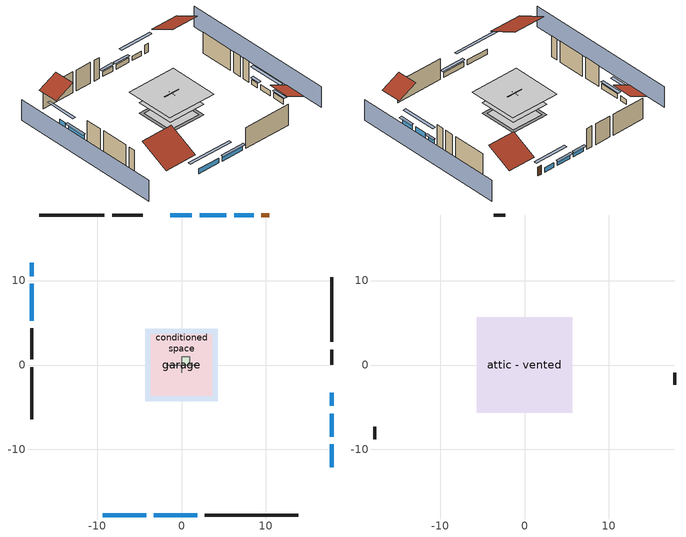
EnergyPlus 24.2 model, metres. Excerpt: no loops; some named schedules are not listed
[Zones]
central ac and furnace airloop ret air zone
 floor adiabatic (AdiabaticConst): 0,0 0,1 1,1 1,0 z0
 wall adiabatic (AdiabaticConst): 0,1 0,0 1,0 1,1 0,1 z0:1
 ceiling adiabatic (AdiabaticConst): 1,0 1,1 0,1 0,0 z1
conditioned space
 floor to garage (Floor1 construction): -3.66,-3.66 -3.66,3.66 3.66,3.66 3.66,-3.66 z0
 floor adiabatic (AdiabaticFloorConstruction): -4.31,-4.31 -4.31,4.31 4.31,4.31 4.31,-4.31 z2.44
 floor foundation (Slab2 construction): -4.31,-4.31 -4.31,4.31 4.31,4.31 4.31,-4.31 z0
 wall outside (AdiabaticWallConstruction 1): 10.39,17.77 9.47,17.77 z0:2.03
 wall outside (AdiabaticWallConstruction): -9.32,-17.77 -4.2,-17.77 / -3.27,-17.77 1.85,-17.77 z0:1.16; 17.77,-12.1 17.77,-9.4 / 17.77,-8.48 17.77,-5.78 z0:1.22; -17.77,12.1 -17.77,10.52 / 5.32,17.77 2.14,17.77 z0:1.07; -17.77,9.6 -17.77,5.25 / 1.21,17.77 -1.34,17.77 z0:1.13; 8.54,17.77 6.25,17.77 / 17.77,-4.85 17.77,-3.3 z0:1.04
 wall outside (Wall3 construction): 2.78,-17.77 13.84,-17.77 z0:4.88
 wall outside (Wall4 construction): -17.77,-0.26 -17.77,-6.41 z0:4.88
 wall outside (Wall7 construction): -9.15,17.77 -16.84,17.77 z0:4.88
 wall outside (Wall8 construction): 17.77,2.76 17.77,10.41 z0:4.88
 wall to garage (Wall5 construction): 1.83,0 -1.83,0 z0:4.88
 wall to garage (Wall6 construction): 0,0.91 0,-0.91 z0:4.88
 window (WindowConstruction): -9.32,-17.77 -4.2,-17.77 z0:1.16
 window (WindowConstruction 9): 17.77,-12.1 17.77,-9.4 z0:1.22
 window (WindowConstruction 1): -3.27,-17.77 1.85,-17.77 z0:1.16
 window (WindowConstruction 2): -17.77,12.1 -17.77,10.52 z0:1.07
 window (WindowConstruction 3): -17.77,9.6 -17.77,5.25 z0:1.13
 window (WindowConstruction 4): 8.54,17.77 6.25,17.77 z0:1.04
 window (WindowConstruction 5): 5.32,17.77 2.14,17.77 z0:1.07
 window (WindowConstruction 6): 1.21,17.77 -1.33,17.77 z0:1.13
 window (WindowConstruction 7): 17.77,-8.47 17.77,-5.78 z0:1.22
 window (WindowConstruction 8): 17.77,-4.85 17.77,-3.3 z0:1.04
 door (Door): 10.39,17.77 9.47,17.77 z0:2.03
 ceiling adiabatic (AdiabaticFloorConstruction): 4.31,-4.31 4.31,4.31 -4.31,4.31 -4.31,-4.31 z2.44
garage
 floor foundation (Slab1 construction): -3.66,-3.66 -3.66,3.66 3.66,3.66 3.66,-3.66 z0
 wall outside (Wall1 construction): -17.77,4.33 -17.77,0.67 z0:4.88
 wall outside (Wall12 construction): 17.77,0 17.77,1.83 z0:4.88
 wall outside (Wall2 construction): -4.56,17.77 -8.22,17.77 z0:4.88
attic - vented
 floor to conditioned space (Floor2 construction Reversed): -5.66,-5.66 -5.66,5.66 5.66,5.66 5.66,-5.66 z4.88
 wall outside (Wall10 construction): 17.77,-2.37 17.77,-0.93 z0:4.88
 wall outside (Wall11 construction): -2.26,17.77 -3.64,17.77 z0:4.88
 wall outside (Wall9 construction): -17.77,-7.34 -17.77,-8.78 z0:4.88
 roof outside (Roof1 construction): -10.24,-17.77,4.88 -10.24,-11.04,8.24 -17.77,-11.04,8.24 -17.77,-17.77,4.88
 roof outside (Roof2 construction): -17.77,13.03,4.88 -13.53,13.03,7 -13.53,17.77,7 -17.77,17.77,4.88
 roof outside (Roof3 construction): 17.77,-13.03,4.88 13.53,-13.03,7 13.53,-17.77,7 17.77,-17.77,4.88
 roof outside (Roof4 construction): 11.31,17.77,4.88 11.31,12,7.76 17.77,12,7.76 17.77,17.77,4.88
shading: -22.34,17.77 -22.34,-17.77 / 22.34,-17.77 22.34,17.77 z0:4.88; -1.46,-17.77 -12.06,-17.77 -12.06,-18.38 -1.46,-18.38 z3.9; 17.77,-9.1 17.77,-12.41 18.38,-12.41 18.38,-9.1 z1.52; 2.15,-17.77 -3.57,-17.77 -3.57,-18.38 2.15,-18.38 z1.46; -17.77,7.78 -17.77,14.84 -18.38,14.84 -18.38,7.78 z3.81; -17.77,4.95 -17.77,9.9 -18.38,9.9 -18.38,4.95 z1.43; 3.5,17.77 11.29,17.77 11.29,18.38 3.5,18.38 z3.78; 1.84,17.77 5.62,17.77 5.62,18.38 1.84,18.38 z1.37; -1.64,17.77 1.52,17.77 1.52,18.38 -1.64,18.38 z1.43; 17.77,-3.03 17.77,-11.22 18.38,-11.22 18.38,-3.03 z3.96; 17.77,-2.99 17.77,-5.15 18.38,-5.15 18.38,-2.99 z1.34
[Building]
Building 1: Terrain=Suburbs
[Site:Location]
Portland Intl Arpt_OR: Latitude {deg}=45.59; Longitude {deg}=-122.6; Time Zone {hr}=-8; Elevation {m}=33; Keep Site Location Information=Yes
[Site:GroundTemperature:Shallow]
10.2558, 8.96328, 8.85977, 9.47314, 11.9355, 14.3863, 16.5111, 17.8571, 17.9714, 16.8767, 14.8061, 12.4304
[Site:WaterMainsTemperature]
Calculation Method=Schedule; Temperature Schedule=mains temperature schedule
[Material] Roughness=Rough; Thermal Absorptance=0.9
Name | Thickness {m} | Conductivity {W/m-K} | Density {kg/m3} | Specific Heat {J/kg-K} | Solar Absorptance | Visible Absorptance
asphalt or fiberglass shingles | 0.00635 | 0.162714 | 1121.4 | 1465.45 | 0.85 | 0.85
ceiling loosefill ins | 0.0846667 | 0.0480833 | 16.02 | 1046.75 | 0.7 | 0.7
ceiling stud and cavity | 0.1397 | 0.0920385 | 65.682 | 1177.47 | 0.7 | 0.7
concrete 4.0 in. | 0.1016 | 1.803125 | 2242.8 | 837.4 | 0.7 | 0.7
door material | 0.04445 | 0.0612267 | 512.64 | 1214.23 | 0.7 | 0.7
floor covering | 0.0127 | 0.0433444 | 54.468 | 1339.84 | 0.6 | 0.6
floor covering 1 | 0.0127 | 0.0450781 | 54.468 | 1339.84 | 0.9 | 0.9
floor rigid ins; wall rigid ins | 0.512978 | 0.029427 | 32.04 | 1214.23 | 0.7 | 0.7
floor stud and cavity | 0.1397 | 0.923637 | 92.3553 | 1139.71 | 0.7 | 0.7
floor stud and cavity 1 | 0.1397 | 1.75129 | 37.0049 | 1207.88 | 0.7 | 0.7
furniture material conditioned space 1; furniture material garage 1 | 0.1524 | 0.115458 | 640.8 | 1214.23 | 0.6 | 0.6
gypsum board | 0.0127 | 0.160291 | 801 | 837.4 | 0.6 | 0.6
osb sheathing 0.5 in. | 0.0127 | 0.115458 | 512.64 | 1214.23 | 0.6 | 0.6
osb sheathing 0.5 in. 1; osb sheathing 0.5 in. 2; osb sheathing 0.5 in. 3 | 0.0127 | 0.115458 | 512.64 | 1214.23 | 0.7 | 0.7
osb sheathing 0.75 in. | 0.01905 | 0.115458 | 512.64 | 1214.23 | 0.7 | 0.7
roof rigid ins | 0.00281632 | 0.029427 | 32.04 | 1214.23 | 0.7 | 0.7
wall stud and cavity | 0.1397 | 0.727959 | 139.0536 | 1170.24 | 0.6 | 0.6
wall stud and cavity 1 | 0.1397 | 0.550994 | 139.0536 | 1170.24 | 0.7 | 0.7
wall stud and cavity 2 | 0.1397 | 0.335416 | 139.0536 | 1170.24 | 0.7 | 0.7
wall stud and cavity 3 | 0.0889 | 0.380278 | 52.3479 | 1209.89 | 0.7 | 0.7
wall stud and cavity 4 | 0.0889 | 0.391764 | 83.0341 | 1211.67 | 0.7 | 0.7
wood siding | 0.0254 | 0.102417 | 544.68 | 1172.36 | 0.85 | 0.85
wood siding 1; wood siding 2 | 0.0254 | 0.102417 | 544.68 | 1172.36 | 0.7 | 0.7
[Material:NoMass]
Adiabatic: Roughness=Rough; Thermal Resistance {m2-K/W}=176.1; Thermal Absorptance=0.9; Solar Absorptance=0.7; Visible Absorptance=0.7
[WindowMaterial:SimpleGlazingSystem]
WindowMaterial: U-Factor {W/m2-K}=2.15764; Solar Heat Gain Coefficient=0.44
[Construction]
AdiabaticConst: Adiabatic
AdiabaticFloorConstruction: floor stud and cavity 1, floor rigid ins, osb sheathing 0.75 in., floor covering
AdiabaticWallConstruction: wood siding 1, wall rigid ins, wall stud and cavity 3, gypsum board
AdiabaticWallConstruction 1: wood siding 2, wall rigid ins, wall stud and cavity 3, gypsum board
Door: door material
Floor1 construction: floor stud and cavity, osb sheathing 0.75 in., floor covering
Floor2 construction Reversed: gypsum board, ceiling stud and cavity, ceiling loosefill ins
furniture construction conditioned space 1: furniture material conditioned space 1
furniture construction garage 1: furniture material garage 1
PartitionWallConstruction: gypsum board, wall stud and cavity 4, gypsum board
Roof1 construction; Roof2 construction; Roof3 construction; Roof4 construction: asphalt or fiberglass shingles, roof rigid ins, osb sheathing 0.5 in.
Slab1 construction: concrete 4.0 in.
Slab2 construction: concrete 4.0 in., floor covering 1
Wall1 construction; Wall2 construction: wood siding, osb sheathing 0.5 in. 1, wall stud and cavity
Wall10 construction; Wall11 construction; Wall12 construction; Wall9 construction: wood siding, osb sheathing 0.5 in. 3, wall stud and cavity
Wall3 construction; Wall4 construction: wood siding, osb sheathing 0.5 in. 1, wall stud and cavity 1, gypsum board
Wall5 construction: osb sheathing 0.5 in. 2, wall stud and cavity 2, gypsum board
Wall6 construction: osb sheathing 0.5 in. 3, wall stud and cavity 2, gypsum board
Wall7 construction; Wall8 construction: wood siding, osb sheathing 0.5 in. 3, wall stud and cavity 1, gypsum board
WindowConstruction; WindowConstruction 1; WindowConstruction 2; WindowConstruction 3; WindowConstruction 4; WindowConstruction 5; WindowConstruction 6; WindowConstruction 7; WindowConstruction 8; WindowConstruction 9: WindowMaterial
[Zone] Multiplier=1
Name | Volume {m3} | Part of Total Floor Area
attic - vented | 107.906 | Yes
central ac and furnace airloop ret air zone | 1 | No
conditioned space | 493.619 | Yes
garage | 130.484 | Yes
[Space]
Name | Zone | Volume {m3} | Space Type
attic - vented 1 | attic - vented | 107.906
central ac and furnace airloop ret air space | central ac and furnace airloop ret air zone |  | Plenum Space Type
conditioned space 1 | conditioned space | 493.619
garage 1 | garage | 130.484
[OtherEquipment] Design Level Calculation Method=EquipmentLevel
Name | Fuel Type | Zone or ZoneList or Space or SpaceList | Schedule | Design Level {W} | Fraction Latent | Fraction Radiant | Fraction Lost
central ac and furnace airloop_0 RetCondToDZ; central ac and furnace airloop_0 SupCondToDZ; central ac and furnace airloop_0 SupSensLkToDZ | None | attic - vented 1 | Always On Discrete | 0 | 0 | 0 | 0
central ac and furnace airloop_0 SupLatLkToDZ | None | attic - vented 1 | Always On Discrete | 0 | 1 | 0 | 0
central ac and furnace airloop_0 RetCondToRP; central ac and furnace airloop_0 RetSensLkToRP | None | central ac and furnace airloop ret air space | Always On Discrete | 0 | 0 | 0 | 0
central ac and furnace airloop_0 RetLatLkToRP | None | central ac and furnace airloop ret air space | Always On Discrete | 0 | 1 | 0 | 0
central ac and furnace airloop_0 SupCondToLv; central ac and furnace airloop_0 SupSensLkToCond; mech vent house fan sensible load; water heater sens | None | conditioned space 1 | Always On Discrete | 0 | 0 | 0 | 0
central ac and furnace airloop_0 SupLatLkToCond; mech vent house fan latent load; water heater lat | None | conditioned space 1 | Always On Discrete | 0 | 1 | 0 | 0
clothes dryer 1 | Electricity | conditioned space 1 | clothes_dryer | 0 | 0.015 | 0.081 | 0.85
cooking range 1 | Electricity | conditioned space 1 | cooking_range | 0 | 0.08 | 0.432 | 0.2
general water use latent | None | conditioned space 1 | general water use schedule | 44.1266 | 1 | 0 | 0
general water use sensible | None | conditioned space 1 | general water use schedule | -43.4886 | 0 | 0.6 | 0
water heater energy adjustment1 | Electricity | conditioned space 1 | Always On Discrete | 0.01 | 0 | 0 | 1
[ZoneInfiltration:DesignFlowRate] Schedule=Always On Discrete; Design Flow Rate Calculation Method=Flow/Zone; Design Flow Rate {m3/s}=0
Name | Zone or ZoneList or Space or SpaceList
attic_vented 1 duct leakage imbalance infil flow | attic - vented 1
infil flow; natural vent flow; whole house fan flow | conditioned space 1
[ZoneInfiltration:EffectiveLeakageArea] Schedule=Always On Discrete
Name | Zone or Space | Effective Air Leakage Area {cm2} | Stack Coefficient | Wind Coefficient
infil attic - vented 1 | attic - vented 1 | 4265.37 | 0.000175901 | 4.25924e-05
infil garage 1 | garage 1 | 271.837 | 0.000129147 | 4.38083e-05
[ZoneMixing] Schedule=Always On Continuous; Design Flow Rate Calculation Method=Flow/Zone; Design Flow Rate {m3/s}=0
Name | Zone or Space | Source Zone or Space
central ac and furnace airloop_0 ZoneMixCondToDZ mix; whole house fan mix | attic - vented | conditioned space
central ac and furnace airloop_0 ZoneMixDZToCond mix | conditioned space | attic - vented
[SpaceList]
Plenum Space Type: central ac and furnace airloop ret air space
[SurfaceProperty:ExposedFoundationPerimeter] Exposed Perimeter Calculation Method=TotalExposedPerimeter
Name | Total Exposed Perimeter {m}
Slab2 | 31.02864
Slab1 | 18.288
[SurfaceProperty:IncidentSolarMultiplier] Incident Solar Multiplier=1; Incident Solar Multiplier Schedule=trans schedule winter=0.85 summer=0.7
Window1; Window10; Window2; Window3; Window4; Window5; Window6; Window7; Window8; Window9
[InternalMass]
Name | Construction | Zone or ZoneList | Space or SpaceList | Surface Area {m2}
furniture mass conditioned space 1 | furniture construction conditioned space 1 | conditioned space | conditioned space 1 | 80.97429
partition wall mass | PartitionWallConstruction | conditioned space | conditioned space 1 | 202.436
furniture mass garage 1 | furniture construction garage 1 | garage | garage 1 | 5.35122
[Lights] Design Level Calculation Method=LightingLevel; Return Air Fraction=0; Fraction Radiant=0.6; Fraction Visible=0.2; Fraction Replaceable=1
Name | Zone or ZoneList or Space or SpaceList | Schedule | Lighting Level {W}
interior lighting | conditioned space 1 | lighting_interior | 248.147
garage lighting | garage 1 | lighting_garage | 7.17662
[People]
occupants: Zone or ZoneList or Space or SpaceList=conditioned space 1; Number of People Schedule=occupants; Number of People Calculation Method=People; Number of People=2; Fraction Radiant=0.314171; Sensible Heat Fraction=0.56303; Activity Level Schedule=occupants activity schedule; Carbon Dioxide Generation Rate {m3/s-W}=0; Enable ASHRAE 55 Comfort Warnings=No; Mean Radiant Temperature Calculation Type=EnclosureAveraged
[ElectricEquipment] Zone or ZoneList or Space or SpaceList=conditioned space 1; Design Level Calculation Method=EquipmentLevel
Name | Schedule | Design Level {W} | Fraction Latent | Fraction Radiant | Fraction Lost
clothes dryer | clothes_dryer | 3379.49 | 0.015 | 0.081 | 0.85
clothes washer | clothes_washer | 283.103 | 0.03 | 0.162 | 0.7
cooking range | cooking_range | 1157.19 | 0.08 | 0.432 | 0.2
dishwasher | dishwasher | 251.385 | 0.3 | 0.18 | 0.4
fridge | fridge schedule | 41.5354 | 0 | 0.6 | 0
mech vent bath fan 0 | mech vent bath fan 0 schedule | 15 | 0 | 0 | 1
mech vent house fan | mech vent house fan schedule | 0 | 0 | 0 | 1
mech vent house fan cfis | mech vent house fan cfis schedule | 0 | 0 | 0 | 0
mech vent range fan 0 | mech vent range fan 0 schedule | 30 | 0 | 0 | 1
misc plug loads | plug_loads_other | 170.768 | 0.021 | 0.558 | 0.049
misc tv | plug_loads_tv | 190.091 | 0 | 0.6 | 0
whole house fan | Always On Discrete | 0 | 0 | 0 | 1
[AvailabilityManager:Scheduled]
central ac and furnace airloop Availability Manager: Schedule=Always On Discrete
[AirLoopHVAC:ReturnPlenum]
Air Loop HVAC Return Plenum 1: Zone=central ac and furnace airloop ret air zone
[WaterUse:Equipment]
dishwasher: Peak Flow Rate {m3/s}=4.40598e-06; Flow Rate Fraction Schedule=hot_water_dishwasher
[Foundation:Kiva] Wall Height Above Grade {m}=0.1016; Wall Depth Below Slab {m}=0.2032
Name | Initial Indoor Air Temperature {C}
Foundation Kiva 1 | 13.4258
Foundation Kiva 2 | 17.7778
[Foundation:Kiva:Settings]
Soil Conductivity {W/m-K}=1.3848; Soil Density {kg/m3}=1842.3; Soil Specific Heat {J/kg-K}=418.7; Ground Solar Absorptivity=0.9; Ground Thermal Absorptivity=0.9; Ground Surface Roughness {m}=0.03; Far-Field Width {m}=40; Deep-Ground Boundary Condition=ZeroFlux; Deep-Ground Depth {m}=40; Minimum Cell Dimension {m}=0.2; Maximum Cell Growth Coefficient=3; Simulation Timestep=Timestep
[Exterior:Lights]
exterior lighting: Schedule=exterior lighting schedule; Design Level {W}=8.01452
[EnergyManagementSystem:GlobalVariable]
central_ac_and_furnace_airloop_0_DuctImbalLkExhFanEquivCond
central_ac_and_furnace_airloop_0_DuctImbalLkExhFanEquivDZ
central_ac_and_furnace_airloop_0_DuctImbalLkSupFanEquivCond
central_ac_and_furnace_airloop_0_DuctImbalLkSupFanEquivDZ
central_ac_and_furnace_airloop_0_DZ_T
central_ac_and_furnace_airloop_0_DZ_W
central_ac_and_furnace_airloop_0_RetCondToDZ
central_ac_and_furnace_airloop_0_RetCondToRP
central_ac_and_furnace_airloop_0_RetLatLkToRP
central_ac_and_furnace_airloop_0_RetSensLkToRP
central_ac_and_furnace_airloop_0_SupCondToDZ
central_ac_and_furnace_airloop_0_SupCondToLv
central_ac_and_furnace_airloop_0_SupLatLkToCond
central_ac_and_furnace_airloop_0_SupLatLkToDZ
central_ac_and_furnace_airloop_0_SupSensLkToCond
central_ac_and_furnace_airloop_0_SupSensLkToDZ
central_ac_and_furnace_airloop_0_ZoneMixCondToDZ
central_ac_and_furnace_airloop_0_ZoneMixDZToCond
central_ac_and_furnace_airloop_AH_MFR
central_ac_and_furnace_airloop_AH_Tout
central_ac_and_furnace_airloop_AH_VFR
central_ac_and_furnace_airloop_AH_Wout
central_ac_and_furnace_airloop_Fan_RTF
central_ac_and_furnace_airloop_RA_T
central_ac_and_furnace_airloop_Ra_W
infil_program_Qfan
infil_program_Qinf
natural_vent_program_Qnv
natural_vent_program_Qwhf
[EnergyManagementSystem:Sensor]
Name | Output:Variable or Output:Meter Index Key | Output:Variable or Output:Meter
airflow_gain | infil flow | Infiltration Sensible Heat Gain Energy
airflow_gain_1 | natural vent flow | Infiltration Sensible Heat Gain Energy
airflow_gain_2 | whole house fan flow | Infiltration Sensible Heat Gain Energy
airflow_loss | infil flow | Infiltration Sensible Heat Loss Energy
airflow_loss_1 | natural vent flow | Infiltration Sensible Heat Loss Energy
airflow_loss_2 | whole house fan flow | Infiltration Sensible Heat Loss Energy
central_ac_and_furnace_airloop_0_DZ_T_s | attic - vented | Zone Air Temperature
central_ac_and_furnace_airloop_0_DZ_W_s | attic - vented | Zone Mean Air Humidity Ratio
central_ac_and_furnace_airloop_AH_MFR_s | Node 6 | System Node Mass Flow Rate
central_ac_and_furnace_airloop_AH_Tout_s | Node 6 | System Node Temperature
central_ac_and_furnace_airloop_AH_VFR_s | Node 6 | System Node Current Density Volume Flow Rate
central_ac_and_furnace_airloop_AH_Wout_s | Node 6 | System Node Humidity Ratio
central_ac_and_furnace_airloop_RA_T_s | Node 9 | System Node Temperature
central_ac_and_furnace_airloop_Ra_W_s | Node 9 | System Node Humidity Ratio
clg_load_cond |  | Cooling:EnergyTransfer:Zone:CONDITIONED SPACE
clg_load_duct |  | Cooling:EnergyTransfer:Zone:CENTRAL AC AND FURNACE AIRLOOP RET AIR ZONE
clg_sp_s; clg_sp_s_1 | cooling setpoint | Schedule Value
clothes_dryer_exhaust_0_sch_s | clothes_dryer | Schedule Value
cool_season | cooling season schedule | Schedule Value
ducts_conv | central ac and furnace airloop_0 RetCondToRP | Other Equipment Convective Heating Energy
ducts_conv_1 | central ac and furnace airloop_0 RetLatLkToRP | Other Equipment Convective Heating Energy
ducts_conv_2 | central ac and furnace airloop_0 RetSensLkToRP | Other Equipment Convective Heating Energy
ducts_conv_3 | central ac and furnace airloop_0 SupCondToLv | Other Equipment Convective Heating Energy
ducts_conv_4 | central ac and furnace airloop_0 SupLatLkToCond | Other Equipment Convective Heating Energy
ducts_conv_5 | central ac and furnace airloop_0 SupSensLkToCond | Other Equipment Convective Heating Energy
ducts_rad | central ac and furnace airloop_0 RetCondToRP | Other Equipment Radiant Heating Energy
ducts_rad_1 | central ac and furnace airloop_0 RetLatLkToRP | Other Equipment Radiant Heating Energy
ducts_rad_2 | central ac and furnace airloop_0 RetSensLkToRP | Other Equipment Radiant Heating Energy
ducts_rad_3 | central ac and furnace airloop_0 SupCondToLv | Other Equipment Radiant Heating Energy
ducts_rad_4 | central ac and furnace airloop_0 SupLatLkToCond | Other Equipment Radiant Heating Energy
ducts_rad_5 | central ac and furnace airloop_0 SupSensLkToCond | Other Equipment Radiant Heating Energy
htg_load_cond |  | Heating:EnergyTransfer:Zone:CONDITIONED SPACE
htg_load_duct |  | Heating:EnergyTransfer:Zone:CENTRAL AC AND FURNACE AIRLOOP RET AIR ZONE
htg_sp_s; htg_sp_s_1 | heating setpoint | Schedule Value
ig_ee_conv | clothes dryer | Electric Equipment Convective Heating Energy
ig_ee_conv_2 | cooking range | Electric Equipment Convective Heating Energy
ig_ee_conv_3 | dishwasher | Electric Equipment Convective Heating Energy
ig_ee_conv_4 | fridge | Electric Equipment Convective Heating Energy
ig_ee_conv_5 | misc plug loads | Electric Equipment Convective Heating Energy
ig_ee_conv_6 | misc tv | Electric Equipment Convective Heating Energy
ig_ee_conv_7 | whole house fan | Electric Equipment Convective Heating Energy
ig_ee_rad | clothes dryer | Electric Equipment Radiant Heating Energy
ig_ee_rad_2 | cooking range | Electric Equipment Radiant Heating Energy
ig_ee_rad_3 | dishwasher | Electric Equipment Radiant Heating Energy
ig_ee_rad_4 | fridge | Electric Equipment Radiant Heating Energy
ig_ee_rad_5 | misc plug loads | Electric Equipment Radiant Heating Energy
ig_ee_rad_6 | misc tv | Electric Equipment Radiant Heating Energy
ig_ee_rad_7 | whole house fan | Electric Equipment Radiant Heating Energy
ig_lgt_conv | interior lighting | Lights Convective Heating Energy
ig_lgt_rad | interior lighting | Lights Radiant Heating Energy
ig_lgt_vis | interior lighting | Lights Visible Radiation Heating Energy
ig_oe_conv | clothes dryer 1 | Other Equipment Convective Heating Energy
ig_oe_conv_1 | cooking range 1 | Other Equipment Convective Heating Energy
ig_oe_conv_2 | general water use latent | Other Equipment Convective Heating Energy
ig_oe_conv_3 | general water use sensible | Other Equipment Convective Heating Energy
ig_oe_conv_4 | water heater energy adjustment1 | Other Equipment Convective Heating Energy
ig_oe_conv_5 | water heater lat | Other Equipment Convective Heating Energy
ig_oe_conv_6 | water heater sens | Other Equipment Convective Heating Energy
ig_oe_rad | clothes dryer 1 | Other Equipment Radiant Heating Energy
ig_oe_rad_1 | cooking range 1 | Other Equipment Radiant Heating Energy
ig_oe_rad_2 | general water use latent | Other Equipment Radiant Heating Energy
ig_oe_rad_3 | general water use sensible | Other Equipment Radiant Heating Energy
ig_oe_rad_4 | water heater energy adjustment1 | Other Equipment Radiant Heating Energy
ig_oe_rad_5 | water heater lat | Other Equipment Radiant Heating Energy
ig_oe_rad_6 | water heater sens | Other Equipment Radiant Heating Energy
ig_ppl_conv | occupants | People Convective Heating Energy
ig_ppl_rad | occupants | People Radiant Heating Energy
im_conv | furniture mass conditioned space 1 | Surface Inside Face Convection Heat Gain Energy
im_conv_1 | partition wall mass | Surface Inside Face Convection Heat Gain Energy
im_ig | furniture mass conditioned space 1 | Surface Inside Face Internal Gains Radiation Heat Gain Energy
im_ig_1 | partition wall mass | Surface Inside Face Internal Gains Radiation Heat Gain Energy
im_lgt | furniture mass conditioned space 1 | Surface Inside Face Lights Radiation Heat Gain Energy
im_lgt_1 | partition wall mass | Surface Inside Face Lights Radiation Heat Gain Energy
im_sol | furniture mass conditioned space 1 | Surface Inside Face Solar Radiation Heat Gain Energy
im_sol_1 | partition wall mass | Surface Inside Face Solar Radiation Heat Gain Energy
im_surf | furniture mass conditioned space 1 | Surface Inside Face Net Surface Thermal Radiation Heat Gain Energy
im_surf_1 | partition wall mass | Surface Inside Face Net Surface Thermal Radiation Heat Gain Energy
mech_vent_bath_fan_0_sch_s | mech vent bath fan 0 schedule | Schedule Value
mech_vent_range_fan_0_sch_s | mech vent range fan 0 schedule | Schedule Value
mv_conv | mech vent bath fan 0 | Electric Equipment Convective Heating Energy
mv_conv_1 | mech vent house fan | Electric Equipment Convective Heating Energy
mv_conv_2 | mech vent house fan cfis | Electric Equipment Convective Heating Energy
mv_conv_3 | mech vent range fan 0 | Electric Equipment Convective Heating Energy
mv_conv_4 | mech vent house fan latent load | Other Equipment Convective Heating Energy
mv_conv_5 | mech vent house fan sensible load | Other Equipment Convective Heating Energy
mv_rad | mech vent bath fan 0 | Electric Equipment Radiant Heating Energy
mv_rad_1 | mech vent house fan | Electric Equipment Radiant Heating Energy
mv_rad_2 | mech vent house fan cfis | Electric Equipment Radiant Heating Energy
mv_rad_3 | mech vent range fan 0 | Electric Equipment Radiant Heating Energy
mv_rad_4 | mech vent house fan latent load | Other Equipment Radiant Heating Energy
mv_rad_5 | mech vent house fan sensible load | Other Equipment Radiant Heating Energy
natural_vent_s | natural vent schedule | Schedule Value
out_pb_s |  | Site Outdoor Air Barometric Pressure
out_wt_s |  | Site Outdoor Air Humidity Ratio
site_vw_s |  | Site Wind Speed
ss_back_out | Window1 | Surface Window Shortwave from Zone Back Out Window Heat Transfer Rate
ss_back_out_1 | Window10 | Surface Window Shortwave from Zone Back Out Window Heat Transfer Rate
ss_back_out_2 | Window2 | Surface Window Shortwave from Zone Back Out Window Heat Transfer Rate
ss_back_out_3 | Window3 | Surface Window Shortwave from Zone Back Out Window Heat Transfer Rate
ss_back_out_4 | Window4 | Surface Window Shortwave from Zone Back Out Window Heat Transfer Rate
ss_back_out_5 | Window5 | Surface Window Shortwave from Zone Back Out Window Heat Transfer Rate
ss_back_out_6 | Window6 | Surface Window Shortwave from Zone Back Out Window Heat Transfer Rate
ss_back_out_7 | Window7 | Surface Window Shortwave from Zone Back Out Window Heat Transfer Rate
